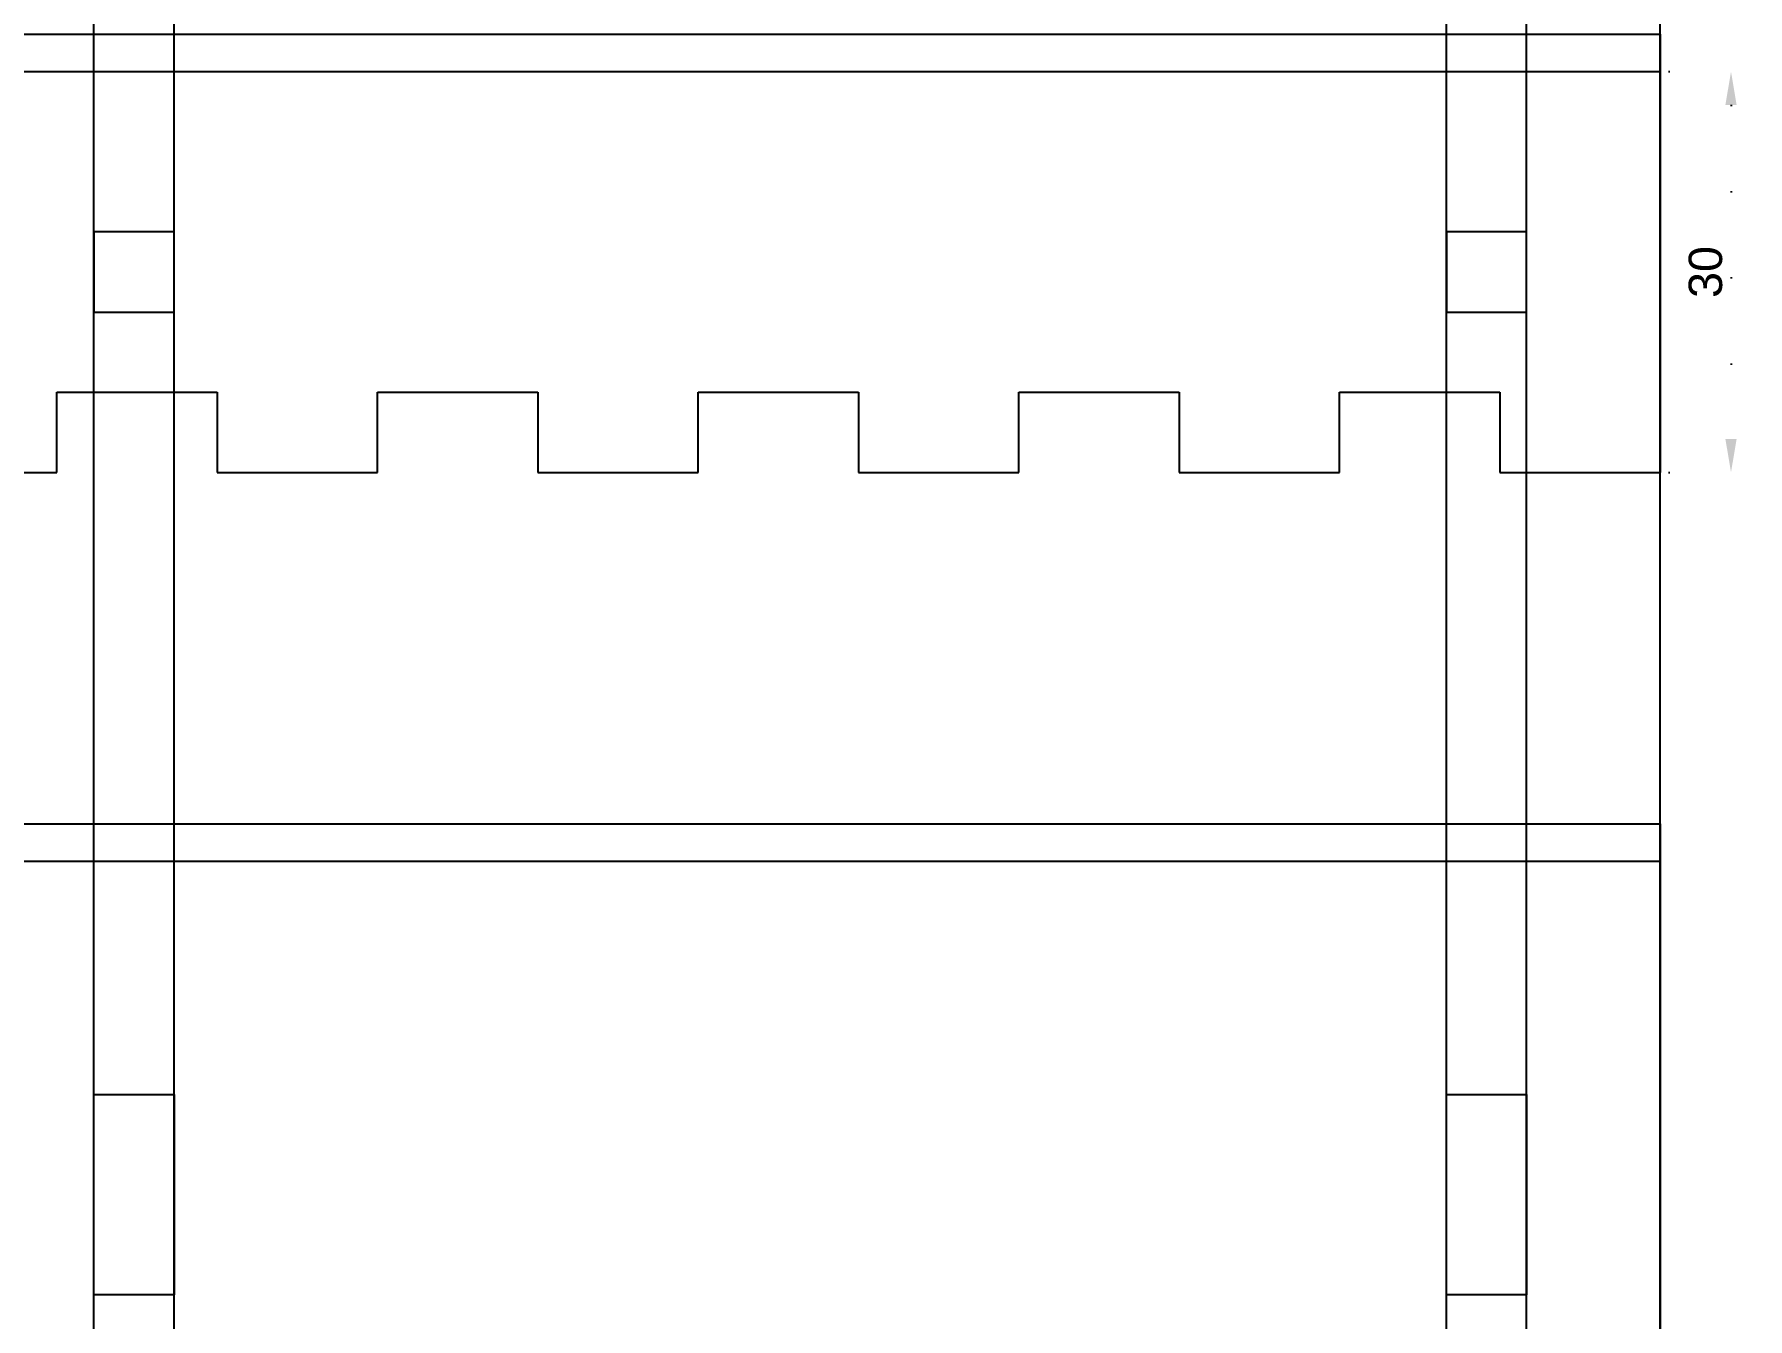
# Model space of a CAD drawing. Header units: millimetres. Extents: x -118 to 1034, y -150 to 646.
# Drawn here: x 733.8 to 862.1, y 311 to 407.2 of the extents above; entities that cross this region are included whole.
import ezdxf

# ---------------------------------------------------------------- set-up
doc = ezdxf.new("R2010")
doc.units = ezdxf.units.MM
doc.linetypes.add('DOTTED', pattern=[6.35, 0, -6.35])
for name, color, linetype in [('Dimensions', 1, 'DOTTED'), ('TabGuides', 3, 'Continuous'), ('text', 5, 'Continuous')]:
    doc.layers.add(name, color=color, linetype=linetype)
doc.layers.add('Holes', color=1, linetype='Continuous', plot=False)
doc.styles.get("Standard").update_dxf_attribs({"font": 'arial.ttf'})
doc.dimstyles.new('ISO-25', dxfattribs={"dimtxt": 2.5, "dimasz": 2.5, "dimexe": 1.25, "dimexo": 0.625, "dimtad": 1, "dimdec": 3, "dimdsep": 46, "dimtxsty": 'Standard', "dimcen": 2.5, "dimadec": 0, "dimazin": 0, "dimtfac": 1, "dimtmove": 0, "dimatfit": 3, "dimfxl": 1, "dimarcsym": 0})

# ---------------------------------------------------------------- blocks, each defined once
blk = doc.blocks.new('*D693')
at = {"layer": 'Defpoints', "color": 0}
for p in [(855.51, 404.4), (855.51, 374.4), (860.81, 374.4)]:
    blk.add_point(p, dxfattribs=at)
at = {"layer": 'Dimensions', "color": 0, "lineweight": -2}
for p, q in [((856.13, 404.4), (862.06, 404.4)), ((860.81, 401.9), (860.81, 376.9)), ((856.13, 374.4), (862.06, 374.4))]:
    blk.add_line(p, q, dxfattribs=at)
at = {"layer": 'Dimensions', "color": 0}
for points in [[(861.23, 401.9), (860.39, 401.9), (860.81, 404.4)], [(860.39, 376.9), (861.23, 376.9), (860.81, 374.4)]]:
    blk.add_solid(points, dxfattribs=at)
at = {"layer": 'Dimensions', "color": 0, "insert": (858.91, 389.4), "char_height": 2.5, "attachment_point": 5, "rotation": 90}
blk.add_mtext('30', dxfattribs=at)

msp = doc.modelspace()

# ---------------------------------------------------------------- linework, layer by layer
for p, q in [((647.0074, 407.1942), (855.5074, 407.1942)), ((647.0074, 407.1942), (855.5074, 407.1942)), ((647.0074, 407.1942), (855.5074, 407.1942)), ((647.0074, 407.1942), (855.5074, 407.1942)), ((647.0074, 407.1942), (855.5074, 407.1942)), ((647.0074, 407.1942), (855.5074, 407.1942)), ((647.0074, 407.1942), (855.5074, 407.1942)), ((647.0074, 407.1942), (855.5074, 407.1942)), ((647.0074, 407.1942), (855.5074, 407.1942)), ((647.0074, 407.1942), (855.5074, 407.1942)), ((647.0074, 407.1942), (855.5074, 407.1942)), ((647.0074, 407.1942), (855.5074, 407.1942)), ((647.0074, 407.1942), (855.5074, 407.1942)), ((647.0074, 407.1942), (855.5074, 407.1942)), ((647.0074, 407.1942), (855.5074, 407.1942)), ((647.0074, 407.1942), (855.5074, 407.1942)), ((647.0074, 407.1942), (855.5074, 407.1942)), ((647.0074, 407.1942), (855.5074, 407.1942)), ((647.0074, 407.1942), (855.5074, 407.1942)), ((647.0074, 407.1942), (855.5074, 407.1942)), ((647.0074, 407.1942), (855.5074, 407.1942)), ((647.0074, 407.1942), (855.5074, 407.1942)), ((647.0074, 407.1942), (855.5074, 407.1942)), ((647.0074, 407.1942), (855.5074, 407.1942)), ((647.0074, 407.1942), (855.5074, 407.1942)), ((647.0074, 407.1942), (855.5074, 407.1942)), ((647.0074, 407.1942), (855.5074, 407.1942)), ((647.0074, 407.1942), (855.5074, 407.1942)), ((647.0074, 407.1942), (855.5074, 407.1942)), ((647.0074, 407.1942), (855.5074, 407.1942)), ((855.5074, 407.1942), (855.5074, 374.3962)), ((855.5074, 407.1942), (855.5074, 374.3962)), ((855.5074, 407.1942), (855.5074, 374.3962)), ((855.5074, 407.1942), (855.5074, 374.3962)), ((855.5074, 407.1942), (855.5074, 374.3962)), ((855.5074, 407.1942), (855.5074, 374.3962)), ((855.5074, 407.1942), (855.5074, 374.3962)), ((855.5074, 407.1942), (855.5074, 374.3962)), ((735.5074, 374.3962), (735.5074, 380.3962)), ((735.5074, 380.3962), (747.5074, 380.3962)), ((735.5074, 374.3962), (735.5074, 380.3962)), ((735.5074, 380.3962), (747.5074, 380.3962)), ((735.5074, 374.3962), (735.5074, 380.3962)), ((735.5074, 380.3962), (747.5074, 380.3962)), ((735.5074, 374.3962), (735.5074, 380.3962)), ((735.5074, 380.3962), (747.5074, 380.3962)), ((735.5074, 374.3962), (735.5074, 380.3962)), ((735.5074, 380.3962), (747.5074, 380.3962)), ((735.5074, 374.3962), (735.5074, 380.3962)), ((735.5074, 380.3962), (747.5074, 380.3962)), ((735.5074, 374.3962), (735.5074, 380.3962)), ((735.5074, 380.3962), (747.5074, 380.3962)), ((735.5074, 374.3962), (735.5074, 380.3962)), ((735.5074, 380.3962), (747.5074, 380.3962)), ((735.5074, 374.3962), (735.5074, 380.3962)), ((735.5074, 380.3962), (747.5074, 380.3962)), ((735.5074, 374.3962), (735.5074, 380.3962)), ((735.5074, 380.3962), (747.5074, 380.3962)), ((735.5074, 374.3962), (735.5074, 380.3962)), ((735.5074, 380.3962), (747.5074, 380.3962)), ((735.5074, 374.3962), (735.5074, 380.3962)), ((735.5074, 380.3962), (747.5074, 380.3962)), ((735.5074, 374.3962), (735.5074, 380.3962)), ((735.5074, 380.3962), (747.5074, 380.3962)), ((735.5074, 374.3962), (735.5074, 380.3962)), ((735.5074, 380.3962), (747.5074, 380.3962)), ((735.5074, 374.3962), (735.5074, 380.3962)), ((735.5074, 380.3962), (747.5074, 380.3962)), ((735.5074, 374.3962), (735.5074, 380.3962)), ((735.5074, 380.3962), (747.5074, 380.3962)), ((735.5074, 374.3962), (735.5074, 380.3962)), ((735.5074, 380.3962), (747.5074, 380.3962)), ((735.5074, 374.3962), (735.5074, 380.3962)), ((735.5074, 380.3962), (747.5074, 380.3962)), ((735.5074, 374.3962), (735.5074, 380.3962)), ((735.5074, 380.3962), (747.5074, 380.3962)), ((735.5074, 374.3962), (735.5074, 380.3962)), ((735.5074, 380.3962), (747.5074, 380.3962)), ((735.5074, 374.3962), (735.5074, 380.3962)), ((735.5074, 380.3962), (747.5074, 380.3962)), ((735.5074, 374.3962), (735.5074, 380.3962)), ((735.5074, 380.3962), (747.5074, 380.3962)), ((735.5074, 374.3962), (735.5074, 380.3962)), ((735.5074, 380.3962), (747.5074, 380.3962)), ((735.5074, 374.3962), (735.5074, 380.3962)), ((735.5074, 380.3962), (747.5074, 380.3962)), ((735.5074, 374.3962), (735.5074, 380.3962)), ((735.5074, 380.3962), (747.5074, 380.3962)), ((735.5074, 374.3962), (735.5074, 380.3962)), ((735.5074, 380.3962), (747.5074, 380.3962)), ((735.5074, 374.3962), (735.5074, 380.3962)), ((735.5074, 380.3962), (747.5074, 380.3962)), ((735.5074, 374.3962), (735.5074, 380.3962)), ((735.5074, 380.3962), (747.5074, 380.3962)), ((735.5074, 374.3962), (735.5074, 380.3962)), ((735.5074, 380.3962), (747.5074, 380.3962)), ((735.5074, 374.3962), (735.5074, 380.3962)), ((735.5074, 380.3962), (747.5074, 380.3962)), ((747.5074, 380.3962), (747.5074, 374.3962)), ((747.5074, 380.3962), (747.5074, 374.3962)), ((747.5074, 380.3962), (747.5074, 374.3962)), ((747.5074, 380.3962), (747.5074, 374.3962)), ((747.5074, 380.3962), (747.5074, 374.3962)), ((747.5074, 380.3962), (747.5074, 374.3962)), ((747.5074, 380.3962), (747.5074, 374.3962)), ((747.5074, 380.3962), (747.5074, 374.3962)), ((747.5074, 380.3962), (747.5074, 374.3962)), ((747.5074, 380.3962), (747.5074, 374.3962)), ((747.5074, 380.3962), (747.5074, 374.3962)), ((747.5074, 380.3962), (747.5074, 374.3962)), ((747.5074, 380.3962), (747.5074, 374.3962)), ((747.5074, 380.3962), (747.5074, 374.3962)), ((747.5074, 380.3962), (747.5074, 374.3962)), ((747.5074, 380.3962), (747.5074, 374.3962)), ((747.5074, 380.3962), (747.5074, 374.3962)), ((747.5074, 380.3962), (747.5074, 374.3962)), ((747.5074, 380.3962), (747.5074, 374.3962)), ((747.5074, 380.3962), (747.5074, 374.3962)), ((747.5074, 380.3962), (747.5074, 374.3962)), ((747.5074, 380.3962), (747.5074, 374.3962)), ((747.5074, 380.3962), (747.5074, 374.3962)), ((747.5074, 380.3962), (747.5074, 374.3962)), ((747.5074, 380.3962), (747.5074, 374.3962)), ((747.5074, 380.3962), (747.5074, 374.3962)), ((747.5074, 380.3962), (747.5074, 374.3962)), ((747.5074, 380.3962), (747.5074, 374.3962)), ((747.5074, 380.3962), (747.5074, 374.3962)), ((747.5074, 380.3962), (747.5074, 374.3962)), ((759.5074, 374.3962), (759.5074, 380.3962)), ((759.5074, 380.3962), (771.5074, 380.3962)), ((759.5074, 374.3962), (759.5074, 380.3962)), ((759.5074, 380.3962), (771.5074, 380.3962)), ((759.5074, 374.3962), (759.5074, 380.3962)), ((759.5074, 380.3962), (771.5074, 380.3962)), ((759.5074, 374.3962), (759.5074, 380.3962)), ((759.5074, 380.3962), (771.5074, 380.3962)), ((759.5074, 374.3962), (759.5074, 380.3962)), ((759.5074, 380.3962), (771.5074, 380.3962)), ((759.5074, 374.3962), (759.5074, 380.3962)), ((759.5074, 380.3962), (771.5074, 380.3962)), ((759.5074, 374.3962), (759.5074, 380.3962)), ((759.5074, 380.3962), (771.5074, 380.3962)), ((759.5074, 374.3962), (759.5074, 380.3962)), ((759.5074, 380.3962), (771.5074, 380.3962)), ((759.5074, 374.3962), (759.5074, 380.3962)), ((759.5074, 380.3962), (771.5074, 380.3962)), ((759.5074, 374.3962), (759.5074, 380.3962)), ((759.5074, 380.3962), (771.5074, 380.3962)), ((759.5074, 374.3962), (759.5074, 380.3962)), ((759.5074, 380.3962), (771.5074, 380.3962)), ((759.5074, 374.3962), (759.5074, 380.3962)), ((759.5074, 380.3962), (771.5074, 380.3962)), ((759.5074, 374.3962), (759.5074, 380.3962)), ((759.5074, 380.3962), (771.5074, 380.3962)), ((759.5074, 374.3962), (759.5074, 380.3962)), ((759.5074, 380.3962), (771.5074, 380.3962)), ((759.5074, 374.3962), (759.5074, 380.3962)), ((759.5074, 380.3962), (771.5074, 380.3962)), ((759.5074, 374.3962), (759.5074, 380.3962)), ((759.5074, 380.3962), (771.5074, 380.3962)), ((759.5074, 374.3962), (759.5074, 380.3962)), ((759.5074, 380.3962), (771.5074, 380.3962)), ((759.5074, 374.3962), (759.5074, 380.3962)), ((759.5074, 380.3962), (771.5074, 380.3962)), ((759.5074, 374.3962), (759.5074, 380.3962)), ((759.5074, 380.3962), (771.5074, 380.3962)), ((759.5074, 374.3962), (759.5074, 380.3962)), ((759.5074, 380.3962), (771.5074, 380.3962)), ((759.5074, 374.3962), (759.5074, 380.3962)), ((759.5074, 380.3962), (771.5074, 380.3962)), ((759.5074, 374.3962), (759.5074, 380.3962)), ((759.5074, 380.3962), (771.5074, 380.3962)), ((759.5074, 374.3962), (759.5074, 380.3962)), ((759.5074, 380.3962), (771.5074, 380.3962)), ((759.5074, 374.3962), (759.5074, 380.3962)), ((759.5074, 380.3962), (771.5074, 380.3962)), ((759.5074, 374.3962), (759.5074, 380.3962)), ((759.5074, 380.3962), (771.5074, 380.3962)), ((759.5074, 374.3962), (759.5074, 380.3962)), ((759.5074, 380.3962), (771.5074, 380.3962)), ((759.5074, 374.3962), (759.5074, 380.3962)), ((759.5074, 380.3962), (771.5074, 380.3962)), ((759.5074, 374.3962), (759.5074, 380.3962)), ((759.5074, 380.3962), (771.5074, 380.3962)), ((759.5074, 374.3962), (759.5074, 380.3962)), ((759.5074, 380.3962), (771.5074, 380.3962)), ((759.5074, 374.3962), (759.5074, 380.3962)), ((759.5074, 380.3962), (771.5074, 380.3962)), ((771.5074, 380.3962), (771.5074, 374.3962)), ((771.5074, 380.3962), (771.5074, 374.3962)), ((771.5074, 380.3962), (771.5074, 374.3962)), ((771.5074, 380.3962), (771.5074, 374.3962)), ((771.5074, 380.3962), (771.5074, 374.3962)), ((771.5074, 380.3962), (771.5074, 374.3962)), ((771.5074, 380.3962), (771.5074, 374.3962)), ((771.5074, 380.3962), (771.5074, 374.3962)), ((771.5074, 380.3962), (771.5074, 374.3962)), ((771.5074, 380.3962), (771.5074, 374.3962)), ((771.5074, 380.3962), (771.5074, 374.3962)), ((771.5074, 380.3962), (771.5074, 374.3962)), ((771.5074, 380.3962), (771.5074, 374.3962)), ((771.5074, 380.3962), (771.5074, 374.3962)), ((771.5074, 380.3962), (771.5074, 374.3962)), ((771.5074, 380.3962), (771.5074, 374.3962)), ((771.5074, 380.3962), (771.5074, 374.3962)), ((771.5074, 380.3962), (771.5074, 374.3962)), ((771.5074, 380.3962), (771.5074, 374.3962)), ((771.5074, 380.3962), (771.5074, 374.3962)), ((771.5074, 380.3962), (771.5074, 374.3962)), ((771.5074, 380.3962), (771.5074, 374.3962)), ((771.5074, 380.3962), (771.5074, 374.3962)), ((771.5074, 380.3962), (771.5074, 374.3962)), ((771.5074, 380.3962), (771.5074, 374.3962)), ((771.5074, 380.3962), (771.5074, 374.3962)), ((771.5074, 380.3962), (771.5074, 374.3962)), ((771.5074, 380.3962), (771.5074, 374.3962)), ((771.5074, 380.3962), (771.5074, 374.3962)), ((771.5074, 380.3962), (771.5074, 374.3962)), ((783.5074, 374.3962), (783.5074, 380.3962)), ((783.5074, 380.3962), (795.5074, 380.3962)), ((783.5074, 374.3962), (783.5074, 380.3962)), ((783.5074, 380.3962), (795.5074, 380.3962)), ((783.5074, 374.3962), (783.5074, 380.3962)), ((783.5074, 380.3962), (795.5074, 380.3962)), ((783.5074, 374.3962), (783.5074, 380.3962)), ((783.5074, 380.3962), (795.5074, 380.3962)), ((783.5074, 374.3962), (783.5074, 380.3962)), ((783.5074, 380.3962), (795.5074, 380.3962)), ((783.5074, 374.3962), (783.5074, 380.3962)), ((783.5074, 380.3962), (795.5074, 380.3962)), ((783.5074, 374.3962), (783.5074, 380.3962)), ((783.5074, 380.3962), (795.5074, 380.3962)), ((783.5074, 374.3962), (783.5074, 380.3962)), ((783.5074, 380.3962), (795.5074, 380.3962)), ((783.5074, 374.3962), (783.5074, 380.3962)), ((783.5074, 380.3962), (795.5074, 380.3962)), ((783.5074, 374.3962), (783.5074, 380.3962)), ((783.5074, 380.3962), (795.5074, 380.3962)), ((783.5074, 374.3962), (783.5074, 380.3962)), ((783.5074, 380.3962), (795.5074, 380.3962)), ((783.5074, 374.3962), (783.5074, 380.3962)), ((783.5074, 380.3962), (795.5074, 380.3962)), ((783.5074, 374.3962), (783.5074, 380.3962)), ((783.5074, 380.3962), (795.5074, 380.3962)), ((783.5074, 374.3962), (783.5074, 380.3962)), ((783.5074, 380.3962), (795.5074, 380.3962)), ((783.5074, 374.3962), (783.5074, 380.3962)), ((783.5074, 380.3962), (795.5074, 380.3962)), ((783.5074, 374.3962), (783.5074, 380.3962)), ((783.5074, 380.3962), (795.5074, 380.3962)), ((783.5074, 374.3962), (783.5074, 380.3962)), ((783.5074, 380.3962), (795.5074, 380.3962)), ((783.5074, 374.3962), (783.5074, 380.3962)), ((783.5074, 380.3962), (795.5074, 380.3962)), ((783.5074, 374.3962), (783.5074, 380.3962)), ((783.5074, 380.3962), (795.5074, 380.3962)), ((783.5074, 374.3962), (783.5074, 380.3962)), ((783.5074, 380.3962), (795.5074, 380.3962)), ((783.5074, 374.3962), (783.5074, 380.3962)), ((783.5074, 380.3962), (795.5074, 380.3962)), ((783.5074, 374.3962), (783.5074, 380.3962)), ((783.5074, 380.3962), (795.5074, 380.3962)), ((783.5074, 374.3962), (783.5074, 380.3962)), ((783.5074, 380.3962), (795.5074, 380.3962)), ((783.5074, 374.3962), (783.5074, 380.3962)), ((783.5074, 380.3962), (795.5074, 380.3962)), ((783.5074, 374.3962), (783.5074, 380.3962)), ((783.5074, 380.3962), (795.5074, 380.3962)), ((783.5074, 374.3962), (783.5074, 380.3962)), ((783.5074, 380.3962), (795.5074, 380.3962)), ((783.5074, 374.3962), (783.5074, 380.3962)), ((783.5074, 380.3962), (795.5074, 380.3962)), ((783.5074, 374.3962), (783.5074, 380.3962)), ((783.5074, 380.3962), (795.5074, 380.3962)), ((783.5074, 374.3962), (783.5074, 380.3962)), ((783.5074, 380.3962), (795.5074, 380.3962)), ((783.5074, 374.3962), (783.5074, 380.3962)), ((783.5074, 380.3962), (795.5074, 380.3962)), ((795.5074, 380.3962), (795.5074, 374.3962)), ((795.5074, 380.3962), (795.5074, 374.3962)), ((795.5074, 380.3962), (795.5074, 374.3962)), ((795.5074, 380.3962), (795.5074, 374.3962)), ((795.5074, 380.3962), (795.5074, 374.3962)), ((795.5074, 380.3962), (795.5074, 374.3962)), ((795.5074, 380.3962), (795.5074, 374.3962)), ((795.5074, 380.3962), (795.5074, 374.3962)), ((795.5074, 380.3962), (795.5074, 374.3962)), ((795.5074, 380.3962), (795.5074, 374.3962)), ((795.5074, 380.3962), (795.5074, 374.3962)), ((795.5074, 380.3962), (795.5074, 374.3962)), ((795.5074, 380.3962), (795.5074, 374.3962)), ((795.5074, 380.3962), (795.5074, 374.3962)), ((795.5074, 380.3962), (795.5074, 374.3962)), ((795.5074, 380.3962), (795.5074, 374.3962)), ((795.5074, 380.3962), (795.5074, 374.3962)), ((795.5074, 380.3962), (795.5074, 374.3962)), ((795.5074, 380.3962), (795.5074, 374.3962)), ((795.5074, 380.3962), (795.5074, 374.3962)), ((795.5074, 380.3962), (795.5074, 374.3962)), ((795.5074, 380.3962), (795.5074, 374.3962)), ((795.5074, 380.3962), (795.5074, 374.3962)), ((795.5074, 380.3962), (795.5074, 374.3962)), ((795.5074, 380.3962), (795.5074, 374.3962)), ((795.5074, 380.3962), (795.5074, 374.3962)), ((795.5074, 380.3962), (795.5074, 374.3962)), ((795.5074, 380.3962), (795.5074, 374.3962)), ((795.5074, 380.3962), (795.5074, 374.3962)), ((795.5074, 380.3962), (795.5074, 374.3962)), ((807.5074, 374.3962), (807.5074, 380.3962)), ((807.5074, 380.3962), (819.5074, 380.3962)), ((807.5074, 374.3962), (807.5074, 380.3962)), ((807.5074, 380.3962), (819.5074, 380.3962)), ((807.5074, 374.3962), (807.5074, 380.3962)), ((807.5074, 380.3962), (819.5074, 380.3962)), ((807.5074, 374.3962), (807.5074, 380.3962)), ((807.5074, 380.3962), (819.5074, 380.3962)), ((807.5074, 374.3962), (807.5074, 380.3962)), ((807.5074, 380.3962), (819.5074, 380.3962)), ((807.5074, 374.3962), (807.5074, 380.3962)), ((807.5074, 380.3962), (819.5074, 380.3962)), ((807.5074, 374.3962), (807.5074, 380.3962)), ((807.5074, 380.3962), (819.5074, 380.3962)), ((807.5074, 374.3962), (807.5074, 380.3962)), ((807.5074, 380.3962), (819.5074, 380.3962)), ((807.5074, 374.3962), (807.5074, 380.3962)), ((807.5074, 380.3962), (819.5074, 380.3962)), ((807.5074, 374.3962), (807.5074, 380.3962)), ((807.5074, 380.3962), (819.5074, 380.3962)), ((807.5074, 374.3962), (807.5074, 380.3962)), ((807.5074, 380.3962), (819.5074, 380.3962)), ((807.5074, 374.3962), (807.5074, 380.3962)), ((807.5074, 380.3962), (819.5074, 380.3962)), ((807.5074, 374.3962), (807.5074, 380.3962)), ((807.5074, 380.3962), (819.5074, 380.3962)), ((807.5074, 374.3962), (807.5074, 380.3962)), ((807.5074, 380.3962), (819.5074, 380.3962)), ((807.5074, 374.3962), (807.5074, 380.3962)), ((807.5074, 380.3962), (819.5074, 380.3962)), ((807.5074, 374.3962), (807.5074, 380.3962)), ((807.5074, 380.3962), (819.5074, 380.3962)), ((807.5074, 374.3962), (807.5074, 380.3962)), ((807.5074, 380.3962), (819.5074, 380.3962)), ((807.5074, 374.3962), (807.5074, 380.3962)), ((807.5074, 380.3962), (819.5074, 380.3962)), ((807.5074, 374.3962), (807.5074, 380.3962)), ((807.5074, 380.3962), (819.5074, 380.3962)), ((807.5074, 374.3962), (807.5074, 380.3962)), ((807.5074, 380.3962), (819.5074, 380.3962)), ((807.5074, 374.3962), (807.5074, 380.3962)), ((807.5074, 380.3962), (819.5074, 380.3962)), ((807.5074, 374.3962), (807.5074, 380.3962)), ((807.5074, 380.3962), (819.5074, 380.3962)), ((807.5074, 374.3962), (807.5074, 380.3962)), ((807.5074, 380.3962), (819.5074, 380.3962)), ((807.5074, 374.3962), (807.5074, 380.3962)), ((807.5074, 380.3962), (819.5074, 380.3962)), ((807.5074, 374.3962), (807.5074, 380.3962)), ((807.5074, 380.3962), (819.5074, 380.3962)), ((807.5074, 374.3962), (807.5074, 380.3962)), ((807.5074, 380.3962), (819.5074, 380.3962)), ((807.5074, 374.3962), (807.5074, 380.3962)), ((807.5074, 380.3962), (819.5074, 380.3962)), ((807.5074, 374.3962), (807.5074, 380.3962)), ((807.5074, 380.3962), (819.5074, 380.3962)), ((807.5074, 374.3962), (807.5074, 380.3962)), ((807.5074, 380.3962), (819.5074, 380.3962)), ((807.5074, 374.3962), (807.5074, 380.3962)), ((807.5074, 380.3962), (819.5074, 380.3962)), ((819.5074, 380.3962), (819.5074, 374.3962)), ((819.5074, 380.3962), (819.5074, 374.3962)), ((819.5074, 380.3962), (819.5074, 374.3962)), ((819.5074, 380.3962), (819.5074, 374.3962)), ((819.5074, 380.3962), (819.5074, 374.3962)), ((819.5074, 380.3962), (819.5074, 374.3962)), ((819.5074, 380.3962), (819.5074, 374.3962)), ((819.5074, 380.3962), (819.5074, 374.3962)), ((819.5074, 380.3962), (819.5074, 374.3962)), ((819.5074, 380.3962), (819.5074, 374.3962)), ((819.5074, 380.3962), (819.5074, 374.3962)), ((819.5074, 380.3962), (819.5074, 374.3962)), ((819.5074, 380.3962), (819.5074, 374.3962)), ((819.5074, 380.3962), (819.5074, 374.3962)), ((819.5074, 380.3962), (819.5074, 374.3962)), ((819.5074, 380.3962), (819.5074, 374.3962)), ((819.5074, 380.3962), (819.5074, 374.3962)), ((819.5074, 380.3962), (819.5074, 374.3962)), ((819.5074, 380.3962), (819.5074, 374.3962)), ((819.5074, 380.3962), (819.5074, 374.3962)), ((819.5074, 380.3962), (819.5074, 374.3962)), ((819.5074, 380.3962), (819.5074, 374.3962)), ((819.5074, 380.3962), (819.5074, 374.3962)), ((819.5074, 380.3962), (819.5074, 374.3962)), ((819.5074, 380.3962), (819.5074, 374.3962)), ((819.5074, 380.3962), (819.5074, 374.3962)), ((819.5074, 380.3962), (819.5074, 374.3962)), ((819.5074, 380.3962), (819.5074, 374.3962)), ((819.5074, 380.3962), (819.5074, 374.3962)), ((819.5074, 380.3962), (819.5074, 374.3962)), ((831.5074, 374.3962), (831.5074, 380.3962)), ((831.5074, 380.3962), (843.5074, 380.3962)), ((831.5074, 374.3962), (831.5074, 380.3962)), ((831.5074, 380.3962), (843.5074, 380.3962)), ((831.5074, 374.3962), (831.5074, 380.3962)), ((831.5074, 380.3962), (843.5074, 380.3962)), ((831.5074, 374.3962), (831.5074, 380.3962)), ((831.5074, 380.3962), (843.5074, 380.3962)), ((831.5074, 374.3962), (831.5074, 380.3962)), ((831.5074, 380.3962), (843.5074, 380.3962)), ((831.5074, 374.3962), (831.5074, 380.3962)), ((831.5074, 380.3962), (843.5074, 380.3962)), ((831.5074, 374.3962), (831.5074, 380.3962)), ((831.5074, 380.3962), (843.5074, 380.3962)), ((831.5074, 374.3962), (831.5074, 380.3962)), ((831.5074, 380.3962), (843.5074, 380.3962)), ((831.5074, 374.3962), (831.5074, 380.3962)), ((831.5074, 380.3962), (843.5074, 380.3962)), ((831.5074, 374.3962), (831.5074, 380.3962)), ((831.5074, 380.3962), (843.5074, 380.3962)), ((831.5074, 374.3962), (831.5074, 380.3962)), ((831.5074, 380.3962), (843.5074, 380.3962)), ((831.5074, 374.3962), (831.5074, 380.3962)), ((831.5074, 380.3962), (843.5074, 380.3962)), ((831.5074, 374.3962), (831.5074, 380.3962)), ((831.5074, 380.3962), (843.5074, 380.3962)), ((831.5074, 374.3962), (831.5074, 380.3962)), ((831.5074, 380.3962), (843.5074, 380.3962)), ((831.5074, 374.3962), (831.5074, 380.3962)), ((831.5074, 380.3962), (843.5074, 380.3962)), ((831.5074, 374.3962), (831.5074, 380.3962)), ((831.5074, 380.3962), (843.5074, 380.3962)), ((831.5074, 374.3962), (831.5074, 380.3962)), ((831.5074, 380.3962), (843.5074, 380.3962)), ((831.5074, 374.3962), (831.5074, 380.3962)), ((831.5074, 380.3962), (843.5074, 380.3962)), ((831.5074, 374.3962), (831.5074, 380.3962)), ((831.5074, 380.3962), (843.5074, 380.3962)), ((831.5074, 374.3962), (831.5074, 380.3962)), ((831.5074, 380.3962), (843.5074, 380.3962)), ((831.5074, 374.3962), (831.5074, 380.3962)), ((831.5074, 380.3962), (843.5074, 380.3962)), ((831.5074, 374.3962), (831.5074, 380.3962)), ((831.5074, 380.3962), (843.5074, 380.3962)), ((831.5074, 374.3962), (831.5074, 380.3962)), ((831.5074, 380.3962), (843.5074, 380.3962)), ((831.5074, 374.3962), (831.5074, 380.3962)), ((831.5074, 380.3962), (843.5074, 380.3962)), ((831.5074, 374.3962), (831.5074, 380.3962)), ((831.5074, 380.3962), (843.5074, 380.3962)), ((831.5074, 374.3962), (831.5074, 380.3962)), ((831.5074, 380.3962), (843.5074, 380.3962)), ((831.5074, 374.3962), (831.5074, 380.3962)), ((831.5074, 380.3962), (843.5074, 380.3962)), ((831.5074, 374.3962), (831.5074, 380.3962)), ((831.5074, 380.3962), (843.5074, 380.3962)), ((831.5074, 374.3962), (831.5074, 380.3962)), ((831.5074, 380.3962), (843.5074, 380.3962)), ((831.5074, 374.3962), (831.5074, 380.3962)), ((831.5074, 380.3962), (843.5074, 380.3962)), ((843.5074, 380.3962), (843.5074, 374.3962)), ((843.5074, 380.3962), (843.5074, 374.3962)), ((843.5074, 380.3962), (843.5074, 374.3962)), ((843.5074, 380.3962), (843.5074, 374.3962)), ((843.5074, 380.3962), (843.5074, 374.3962)), ((843.5074, 380.3962), (843.5074, 374.3962)), ((843.5074, 380.3962), (843.5074, 374.3962)), ((843.5074, 380.3962), (843.5074, 374.3962)), ((843.5074, 380.3962), (843.5074, 374.3962)), ((843.5074, 380.3962), (843.5074, 374.3962)), ((843.5074, 380.3962), (843.5074, 374.3962)), ((843.5074, 380.3962), (843.5074, 374.3962)), ((843.5074, 380.3962), (843.5074, 374.3962)), ((843.5074, 380.3962), (843.5074, 374.3962)), ((843.5074, 380.3962), (843.5074, 374.3962)), ((843.5074, 380.3962), (843.5074, 374.3962)), ((843.5074, 380.3962), (843.5074, 374.3962)), ((843.5074, 380.3962), (843.5074, 374.3962)), ((843.5074, 380.3962), (843.5074, 374.3962)), ((843.5074, 380.3962), (843.5074, 374.3962)), ((843.5074, 380.3962), (843.5074, 374.3962)), ((843.5074, 380.3962), (843.5074, 374.3962)), ((843.5074, 380.3962), (843.5074, 374.3962)), ((843.5074, 380.3962), (843.5074, 374.3962)), ((843.5074, 380.3962), (843.5074, 374.3962)), ((843.5074, 380.3962), (843.5074, 374.3962)), ((843.5074, 380.3962), (843.5074, 374.3962)), ((843.5074, 380.3962), (843.5074, 374.3962)), ((843.5074, 380.3962), (843.5074, 374.3962)), ((843.5074, 380.3962), (843.5074, 374.3962)), ((723.5074, 374.3962), (735.5074, 374.3962)), ((723.5074, 374.3962), (735.5074, 374.3962)), ((723.5074, 374.3962), (735.5074, 374.3962)), ((723.5074, 374.3962), (735.5074, 374.3962)), ((723.5074, 374.3962), (735.5074, 374.3962)), ((723.5074, 374.3962), (735.5074, 374.3962)), ((723.5074, 374.3962), (735.5074, 374.3962)), ((723.5074, 374.3962), (735.5074, 374.3962)), ((723.5074, 374.3962), (735.5074, 374.3962)), ((723.5074, 374.3962), (735.5074, 374.3962)), ((723.5074, 374.3962), (735.5074, 374.3962)), ((723.5074, 374.3962), (735.5074, 374.3962)), ((723.5074, 374.3962), (735.5074, 374.3962)), ((723.5074, 374.3962), (735.5074, 374.3962)), ((723.5074, 374.3962), (735.5074, 374.3962)), ((723.5074, 374.3962), (735.5074, 374.3962)), ((723.5074, 374.3962), (735.5074, 374.3962)), ((723.5074, 374.3962), (735.5074, 374.3962)), ((723.5074, 374.3962), (735.5074, 374.3962)), ((723.5074, 374.3962), (735.5074, 374.3962)), ((723.5074, 374.3962), (735.5074, 374.3962)), ((723.5074, 374.3962), (735.5074, 374.3962)), ((723.5074, 374.3962), (735.5074, 374.3962)), ((723.5074, 374.3962), (735.5074, 374.3962)), ((723.5074, 374.3962), (735.5074, 374.3962)), ((723.5074, 374.3962), (735.5074, 374.3962)), ((723.5074, 374.3962), (735.5074, 374.3962)), ((723.5074, 374.3962), (735.5074, 374.3962)), ((723.5074, 374.3962), (735.5074, 374.3962)), ((723.5074, 374.3962), (735.5074, 374.3962)), ((747.5074, 374.3962), (759.5074, 374.3962)), ((747.5074, 374.3962), (759.5074, 374.3962)), ((747.5074, 374.3962), (759.5074, 374.3962)), ((747.5074, 374.3962), (759.5074, 374.3962)), ((747.5074, 374.3962), (759.5074, 374.3962)), ((747.5074, 374.3962), (759.5074, 374.3962)), ((747.5074, 374.3962), (759.5074, 374.3962)), ((747.5074, 374.3962), (759.5074, 374.3962)), ((747.5074, 374.3962), (759.5074, 374.3962)), ((747.5074, 374.3962), (759.5074, 374.3962)), ((747.5074, 374.3962), (759.5074, 374.3962)), ((747.5074, 374.3962), (759.5074, 374.3962)), ((747.5074, 374.3962), (759.5074, 374.3962)), ((747.5074, 374.3962), (759.5074, 374.3962)), ((747.5074, 374.3962), (759.5074, 374.3962)), ((747.5074, 374.3962), (759.5074, 374.3962)), ((747.5074, 374.3962), (759.5074, 374.3962)), ((747.5074, 374.3962), (759.5074, 374.3962)), ((747.5074, 374.3962), (759.5074, 374.3962)), ((747.5074, 374.3962), (759.5074, 374.3962)), ((747.5074, 374.3962), (759.5074, 374.3962)), ((747.5074, 374.3962), (759.5074, 374.3962)), ((747.5074, 374.3962), (759.5074, 374.3962)), ((747.5074, 374.3962), (759.5074, 374.3962)), ((747.5074, 374.3962), (759.5074, 374.3962)), ((747.5074, 374.3962), (759.5074, 374.3962)), ((747.5074, 374.3962), (759.5074, 374.3962)), ((747.5074, 374.3962), (759.5074, 374.3962)), ((747.5074, 374.3962), (759.5074, 374.3962)), ((747.5074, 374.3962), (759.5074, 374.3962)), ((771.5074, 374.3962), (783.5074, 374.3962)), ((771.5074, 374.3962), (783.5074, 374.3962)), ((771.5074, 374.3962), (783.5074, 374.3962)), ((771.5074, 374.3962), (783.5074, 374.3962)), ((771.5074, 374.3962), (783.5074, 374.3962)), ((771.5074, 374.3962), (783.5074, 374.3962)), ((771.5074, 374.3962), (783.5074, 374.3962)), ((771.5074, 374.3962), (783.5074, 374.3962)), ((771.5074, 374.3962), (783.5074, 374.3962)), ((771.5074, 374.3962), (783.5074, 374.3962)), ((771.5074, 374.3962), (783.5074, 374.3962)), ((771.5074, 374.3962), (783.5074, 374.3962)), ((771.5074, 374.3962), (783.5074, 374.3962)), ((771.5074, 374.3962), (783.5074, 374.3962)), ((771.5074, 374.3962), (783.5074, 374.3962)), ((771.5074, 374.3962), (783.5074, 374.3962)), ((771.5074, 374.3962), (783.5074, 374.3962)), ((771.5074, 374.3962), (783.5074, 374.3962)), ((771.5074, 374.3962), (783.5074, 374.3962)), ((771.5074, 374.3962), (783.5074, 374.3962)), ((771.5074, 374.3962), (783.5074, 374.3962)), ((771.5074, 374.3962), (783.5074, 374.3962)), ((771.5074, 374.3962), (783.5074, 374.3962)), ((771.5074, 374.3962), (783.5074, 374.3962)), ((771.5074, 374.3962), (783.5074, 374.3962)), ((771.5074, 374.3962), (783.5074, 374.3962)), ((771.5074, 374.3962), (783.5074, 374.3962)), ((771.5074, 374.3962), (783.5074, 374.3962)), ((771.5074, 374.3962), (783.5074, 374.3962)), ((771.5074, 374.3962), (783.5074, 374.3962)), ((795.5074, 374.3962), (807.5074, 374.3962)), ((795.5074, 374.3962), (807.5074, 374.3962)), ((795.5074, 374.3962), (807.5074, 374.3962)), ((795.5074, 374.3962), (807.5074, 374.3962)), ((795.5074, 374.3962), (807.5074, 374.3962)), ((795.5074, 374.3962), (807.5074, 374.3962)), ((795.5074, 374.3962), (807.5074, 374.3962)), ((795.5074, 374.3962), (807.5074, 374.3962)), ((795.5074, 374.3962), (807.5074, 374.3962)), ((795.5074, 374.3962), (807.5074, 374.3962)), ((795.5074, 374.3962), (807.5074, 374.3962)), ((795.5074, 374.3962), (807.5074, 374.3962)), ((795.5074, 374.3962), (807.5074, 374.3962)), ((795.5074, 374.3962), (807.5074, 374.3962)), ((795.5074, 374.3962), (807.5074, 374.3962)), ((795.5074, 374.3962), (807.5074, 374.3962)), ((795.5074, 374.3962), (807.5074, 374.3962)), ((795.5074, 374.3962), (807.5074, 374.3962)), ((795.5074, 374.3962), (807.5074, 374.3962)), ((795.5074, 374.3962), (807.5074, 374.3962)), ((795.5074, 374.3962), (807.5074, 374.3962)), ((795.5074, 374.3962), (807.5074, 374.3962)), ((795.5074, 374.3962), (807.5074, 374.3962)), ((795.5074, 374.3962), (807.5074, 374.3962)), ((795.5074, 374.3962), (807.5074, 374.3962)), ((795.5074, 374.3962), (807.5074, 374.3962)), ((795.5074, 374.3962), (807.5074, 374.3962)), ((795.5074, 374.3962), (807.5074, 374.3962)), ((795.5074, 374.3962), (807.5074, 374.3962)), ((795.5074, 374.3962), (807.5074, 374.3962)), ((819.5074, 374.3962), (831.5074, 374.3962)), ((819.5074, 374.3962), (831.5074, 374.3962)), ((819.5074, 374.3962), (831.5074, 374.3962)), ((819.5074, 374.3962), (831.5074, 374.3962)), ((819.5074, 374.3962), (831.5074, 374.3962)), ((819.5074, 374.3962), (831.5074, 374.3962)), ((819.5074, 374.3962), (831.5074, 374.3962)), ((819.5074, 374.3962), (831.5074, 374.3962)), ((819.5074, 374.3962), (831.5074, 374.3962)), ((819.5074, 374.3962), (831.5074, 374.3962)), ((819.5074, 374.3962), (831.5074, 374.3962)), ((819.5074, 374.3962), (831.5074, 374.3962)), ((819.5074, 374.3962), (831.5074, 374.3962)), ((819.5074, 374.3962), (831.5074, 374.3962)), ((819.5074, 374.3962), (831.5074, 374.3962)), ((819.5074, 374.3962), (831.5074, 374.3962)), ((819.5074, 374.3962), (831.5074, 374.3962)), ((819.5074, 374.3962), (831.5074, 374.3962)), ((819.5074, 374.3962), (831.5074, 374.3962)), ((819.5074, 374.3962), (831.5074, 374.3962)), ((819.5074, 374.3962), (831.5074, 374.3962)), ((819.5074, 374.3962), (831.5074, 374.3962)), ((819.5074, 374.3962), (831.5074, 374.3962)), ((819.5074, 374.3962), (831.5074, 374.3962)), ((819.5074, 374.3962), (831.5074, 374.3962)), ((819.5074, 374.3962), (831.5074, 374.3962)), ((819.5074, 374.3962), (831.5074, 374.3962)), ((819.5074, 374.3962), (831.5074, 374.3962)), ((819.5074, 374.3962), (831.5074, 374.3962)), ((819.5074, 374.3962), (831.5074, 374.3962)), ((843.5074, 374.3962), (855.5074, 374.3962)), ((843.5074, 374.3962), (855.5074, 374.3962)), ((843.5074, 374.3962), (855.5074, 374.3962)), ((843.5074, 374.3962), (855.5074, 374.3962)), ((843.5074, 374.3962), (855.5074, 374.3962)), ((843.5074, 374.3962), (855.5074, 374.3962)), ((843.5074, 374.3962), (855.5074, 374.3962)), ((843.5074, 374.3962), (855.5074, 374.3962)), ((843.5074, 374.3962), (855.5074, 374.3962)), ((843.5074, 374.3962), (855.5074, 374.3962)), ((843.5074, 374.3962), (855.5074, 374.3962)), ((843.5074, 374.3962), (855.5074, 374.3962)), ((843.5074, 374.3962), (855.5074, 374.3962)), ((843.5074, 374.3962), (855.5074, 374.3962)), ((843.5074, 374.3962), (855.5074, 374.3962)), ((843.5074, 374.3962), (855.5074, 374.3962)), ((843.5074, 374.3962), (855.5074, 374.3962)), ((843.5074, 374.3962), (855.5074, 374.3962)), ((843.5074, 374.3962), (855.5074, 374.3962)), ((843.5074, 374.3962), (855.5074, 374.3962)), ((843.5074, 374.3962), (855.5074, 374.3962)), ((843.5074, 374.3962), (855.5074, 374.3962)), ((843.5074, 374.3962), (855.5074, 374.3962)), ((843.5074, 374.3962), (855.5074, 374.3962)), ((843.5074, 374.3962), (855.5074, 374.3962)), ((843.5074, 374.3962), (855.5074, 374.3962)), ((843.5074, 374.3962), (855.5074, 374.3962)), ((843.5074, 374.3962), (855.5074, 374.3962)), ((843.5074, 374.3962), (855.5074, 374.3962)), ((843.5074, 374.3962), (855.5074, 374.3962)), ((647.0074, 348.0963), (855.5074, 348.0963)), ((647.0074, 348.0963), (855.5074, 348.0963)), ((647.0074, 348.0963), (855.5074, 348.0963)), ((647.0074, 348.0963), (855.5074, 348.0963)), ((647.0074, 348.0963), (855.5074, 348.0963)), ((647.0074, 348.0963), (855.5074, 348.0963)), ((647.0074, 348.0963), (855.5074, 348.0963)), ((647.0074, 348.0963), (855.5074, 348.0963)), ((647.0074, 348.0963), (855.5074, 348.0963)), ((647.0074, 348.0963), (855.5074, 348.0963)), ((647.0074, 348.0963), (855.5074, 348.0963)), ((647.0074, 348.0963), (855.5074, 348.0963)), ((647.0074, 348.0963), (855.5074, 348.0963)), ((647.0074, 348.0963), (855.5074, 348.0963)), ((647.0074, 348.0963), (855.5074, 348.0963)), ((647.0074, 348.0963), (855.5074, 348.0963)), ((647.0074, 348.0963), (855.5074, 348.0963)), ((647.0074, 348.0963), (855.5074, 348.0963)), ((647.0074, 348.0963), (855.5074, 348.0963)), ((647.0074, 348.0963), (855.5074, 348.0963)), ((647.0074, 348.0963), (855.5074, 348.0963)), ((647.0074, 348.0963), (855.5074, 348.0963)), ((647.0074, 348.0963), (855.5074, 348.0963)), ((647.0074, 348.0963), (855.5074, 348.0963)), ((647.0074, 348.0963), (855.5074, 348.0963)), ((647.0074, 348.0963), (855.5074, 348.0963)), ((647.0074, 348.0963), (855.5074, 348.0963)), ((647.0074, 348.0963), (855.5074, 348.0963)), ((647.0074, 348.0963), (855.5074, 348.0963)), ((647.0074, 348.0963), (855.5074, 348.0963)), ((855.5074, 348.0963), (855.5074, 229.3463)), ((855.5074, 348.0963), (855.5074, 229.3463)), ((855.5074, 348.0963), (855.5074, 229.3463)), ((855.5074, 348.0963), (855.5074, 229.3463)), ((855.5074, 348.0963), (855.5074, 229.3463)), ((855.5074, 348.0963), (855.5074, 229.3463)), ((855.5074, 348.0963), (855.5074, 229.3463)), ((855.5074, 348.0963), (855.5074, 229.3463)), ((855.5074, 348.0963), (855.5074, 229.3463)), ((855.5074, 348.0963), (855.5074, 229.3463)), ((855.5074, 348.0963), (855.5074, 229.3463)), ((855.5074, 348.0963), (855.5074, 229.3463)), ((855.5074, 348.0963), (855.5074, 229.3463)), ((855.5074, 348.0963), (855.5074, 229.3463)), ((855.5074, 348.0963), (855.5074, 229.3463)), ((855.5074, 348.0963), (855.5074, 229.3463)), ((855.5074, 348.0963), (855.5074, 229.3463)), ((855.5074, 348.0963), (855.5074, 229.3463)), ((855.5074, 348.0963), (855.5074, 229.3463)), ((855.5074, 348.0963), (855.5074, 229.3463)), ((855.5074, 348.0963), (855.5074, 229.3463)), ((855.5074, 348.0963), (855.5074, 229.3463)), ((855.5074, 348.0963), (855.5074, 229.3463)), ((855.5074, 348.0963), (855.5074, 229.3463)), ((855.5074, 348.0963), (855.5074, 229.3463)), ((855.5074, 348.0963), (855.5074, 229.3463)), ((855.5074, 348.0963), (855.5074, 229.3463)), ((855.5074, 348.0963), (855.5074, 229.3463)), ((855.5074, 348.0963), (855.5074, 229.3463)), ((855.5074, 348.0963), (855.5074, 229.3463))]:
    msp.add_line(p, q)
at = {"layer": 'Holes'}
for p, q in [((738.2788, 312.8223), (738.2788, 327.8223)), ((738.2788, 327.8223), (744.2788, 327.8223)), ((738.2788, 312.8223), (738.2788, 327.8223)), ((738.2788, 327.8223), (744.2788, 327.8223)), ((738.2788, 312.8223), (738.2788, 327.8223)), ((738.2788, 327.8223), (744.2788, 327.8223)), ((738.2788, 312.8223), (738.2788, 327.8223)), ((738.2788, 327.8223), (744.2788, 327.8223)), ((738.2788, 312.8223), (738.2788, 327.8223)), ((738.2788, 327.8223), (744.2788, 327.8223)), ((738.2788, 312.8223), (738.2788, 327.8223)), ((738.2788, 327.8223), (744.2788, 327.8223)), ((738.2788, 312.8223), (738.2788, 327.8223)), ((738.2788, 327.8223), (744.2788, 327.8223)), ((738.2788, 312.8223), (738.2788, 327.8223)), ((738.2788, 327.8223), (744.2788, 327.8223)), ((738.2788, 312.8223), (738.2788, 327.8223)), ((738.2788, 327.8223), (744.2788, 327.8223)), ((738.2788, 312.8223), (738.2788, 327.8223)), ((738.2788, 327.8223), (744.2788, 327.8223)), ((738.2788, 312.8223), (738.2788, 327.8223)), ((738.2788, 327.8223), (744.2788, 327.8223)), ((738.2788, 312.8223), (738.2788, 327.8223)), ((738.2788, 327.8223), (744.2788, 327.8223)), ((738.2788, 312.8223), (738.2788, 327.8223)), ((738.2788, 327.8223), (744.2788, 327.8223)), ((738.2788, 312.8223), (738.2788, 327.8223)), ((738.2788, 327.8223), (744.2788, 327.8223)), ((738.2788, 312.8223), (738.2788, 327.8223)), ((738.2788, 327.8223), (744.2788, 327.8223)), ((738.2788, 312.8223), (738.2788, 327.8223)), ((738.2788, 327.8223), (744.2788, 327.8223)), ((738.2788, 312.8223), (738.2788, 327.8223)), ((738.2788, 327.8223), (744.2788, 327.8223)), ((738.2788, 312.8223), (738.2788, 327.8223)), ((738.2788, 327.8223), (744.2788, 327.8223)), ((738.2788, 312.8223), (738.2788, 327.8223)), ((738.2788, 327.8223), (744.2788, 327.8223)), ((738.2788, 312.8223), (738.2788, 327.8223)), ((738.2788, 327.8223), (744.2788, 327.8223)), ((738.2788, 312.8223), (738.2788, 327.8223)), ((738.2788, 327.8223), (744.2788, 327.8223)), ((738.2788, 312.8223), (738.2788, 327.8223)), ((738.2788, 327.8223), (744.2788, 327.8223)), ((738.2788, 312.8223), (738.2788, 327.8223)), ((738.2788, 327.8223), (744.2788, 327.8223)), ((738.2788, 312.8223), (738.2788, 327.8223)), ((738.2788, 327.8223), (744.2788, 327.8223)), ((738.2788, 312.8223), (738.2788, 327.8223)), ((738.2788, 327.8223), (744.2788, 327.8223)), ((738.2788, 312.8223), (738.2788, 327.8223)), ((738.2788, 327.8223), (744.2788, 327.8223)), ((738.2788, 312.8223), (738.2788, 327.8223)), ((738.2788, 327.8223), (744.2788, 327.8223)), ((738.2788, 312.8223), (738.2788, 327.8223)), ((738.2788, 327.8223), (744.2788, 327.8223)), ((738.2788, 312.8223), (738.2788, 327.8223)), ((738.2788, 327.8223), (744.2788, 327.8223)), ((738.2788, 312.8223), (738.2788, 327.8223)), ((738.2788, 327.8223), (744.2788, 327.8223)), ((744.2788, 327.8223), (744.2788, 312.8223)), ((744.2788, 327.8223), (744.2788, 312.8223)), ((744.2788, 327.8223), (744.2788, 312.8223)), ((744.2788, 327.8223), (744.2788, 312.8223)), ((744.2788, 327.8223), (744.2788, 312.8223)), ((744.2788, 327.8223), (744.2788, 312.8223)), ((744.2788, 327.8223), (744.2788, 312.8223)), ((744.2788, 327.8223), (744.2788, 312.8223)), ((744.2788, 327.8223), (744.2788, 312.8223)), ((744.2788, 327.8223), (744.2788, 312.8223)), ((744.2788, 327.8223), (744.2788, 312.8223)), ((744.2788, 327.8223), (744.2788, 312.8223)), ((744.2788, 327.8223), (744.2788, 312.8223)), ((744.2788, 327.8223), (744.2788, 312.8223)), ((744.2788, 327.8223), (744.2788, 312.8223)), ((744.2788, 327.8223), (744.2788, 312.8223)), ((744.2788, 327.8223), (744.2788, 312.8223)), ((744.2788, 327.8223), (744.2788, 312.8223)), ((744.2788, 327.8223), (744.2788, 312.8223)), ((744.2788, 327.8223), (744.2788, 312.8223)), ((744.2788, 327.8223), (744.2788, 312.8223)), ((744.2788, 327.8223), (744.2788, 312.8223)), ((744.2788, 327.8223), (744.2788, 312.8223)), ((744.2788, 327.8223), (744.2788, 312.8223)), ((744.2788, 327.8223), (744.2788, 312.8223)), ((744.2788, 327.8223), (744.2788, 312.8223)), ((744.2788, 327.8223), (744.2788, 312.8223)), ((744.2788, 327.8223), (744.2788, 312.8223)), ((744.2788, 327.8223), (744.2788, 312.8223)), ((744.2788, 327.8223), (744.2788, 312.8223)), ((839.5074, 312.8223), (839.5074, 327.8223)), ((839.5074, 327.8223), (845.5074, 327.8223)), ((839.5074, 312.8223), (839.5074, 327.8223)), ((839.5074, 327.8223), (845.5074, 327.8223)), ((839.5074, 312.8223), (839.5074, 327.8223)), ((839.5074, 327.8223), (845.5074, 327.8223)), ((839.5074, 312.8223), (839.5074, 327.8223)), ((839.5074, 327.8223), (845.5074, 327.8223)), ((839.5074, 312.8223), (839.5074, 327.8223)), ((839.5074, 327.8223), (845.5074, 327.8223)), ((839.5074, 312.8223), (839.5074, 327.8223)), ((839.5074, 327.8223), (845.5074, 327.8223)), ((839.5074, 312.8223), (839.5074, 327.8223)), ((839.5074, 327.8223), (845.5074, 327.8223)), ((839.5074, 312.8223), (839.5074, 327.8223)), ((839.5074, 327.8223), (845.5074, 327.8223)), ((839.5074, 312.8223), (839.5074, 327.8223)), ((839.5074, 327.8223), (845.5074, 327.8223)), ((839.5074, 312.8223), (839.5074, 327.8223)), ((839.5074, 327.8223), (845.5074, 327.8223)), ((839.5074, 312.8223), (839.5074, 327.8223)), ((839.5074, 327.8223), (845.5074, 327.8223)), ((839.5074, 312.8223), (839.5074, 327.8223)), ((839.5074, 327.8223), (845.5074, 327.8223)), ((839.5074, 312.8223), (839.5074, 327.8223)), ((839.5074, 327.8223), (845.5074, 327.8223)), ((839.5074, 312.8223), (839.5074, 327.8223)), ((839.5074, 327.8223), (845.5074, 327.8223)), ((839.5074, 312.8223), (839.5074, 327.8223)), ((839.5074, 327.8223), (845.5074, 327.8223)), ((839.5074, 312.8223), (839.5074, 327.8223)), ((839.5074, 327.8223), (845.5074, 327.8223)), ((839.5074, 312.8223), (839.5074, 327.8223)), ((839.5074, 327.8223), (845.5074, 327.8223)), ((839.5074, 312.8223), (839.5074, 327.8223)), ((839.5074, 327.8223), (845.5074, 327.8223)), ((839.5074, 312.8223), (839.5074, 327.8223)), ((839.5074, 327.8223), (845.5074, 327.8223)), ((839.5074, 312.8223), (839.5074, 327.8223)), ((839.5074, 327.8223), (845.5074, 327.8223)), ((839.5074, 312.8223), (839.5074, 327.8223)), ((839.5074, 327.8223), (845.5074, 327.8223)), ((839.5074, 312.8223), (839.5074, 327.8223)), ((839.5074, 327.8223), (845.5074, 327.8223)), ((839.5074, 312.8223), (839.5074, 327.8223)), ((839.5074, 327.8223), (845.5074, 327.8223)), ((839.5074, 312.8223), (839.5074, 327.8223)), ((839.5074, 327.8223), (845.5074, 327.8223)), ((839.5074, 312.8223), (839.5074, 327.8223)), ((839.5074, 327.8223), (845.5074, 327.8223)), ((839.5074, 312.8223), (839.5074, 327.8223)), ((839.5074, 327.8223), (845.5074, 327.8223)), ((839.5074, 312.8223), (839.5074, 327.8223)), ((839.5074, 327.8223), (845.5074, 327.8223)), ((839.5074, 312.8223), (839.5074, 327.8223)), ((839.5074, 327.8223), (845.5074, 327.8223)), ((839.5074, 312.8223), (839.5074, 327.8223)), ((839.5074, 327.8223), (845.5074, 327.8223)), ((839.5074, 312.8223), (839.5074, 327.8223)), ((839.5074, 327.8223), (845.5074, 327.8223)), ((845.5074, 327.8223), (845.5074, 312.8223)), ((845.5074, 327.8223), (845.5074, 312.8223)), ((845.5074, 327.8223), (845.5074, 312.8223)), ((845.5074, 327.8223), (845.5074, 312.8223)), ((845.5074, 327.8223), (845.5074, 312.8223)), ((845.5074, 327.8223), (845.5074, 312.8223)), ((845.5074, 327.8223), (845.5074, 312.8223)), ((845.5074, 327.8223), (845.5074, 312.8223)), ((845.5074, 327.8223), (845.5074, 312.8223)), ((845.5074, 327.8223), (845.5074, 312.8223)), ((845.5074, 327.8223), (845.5074, 312.8223)), ((845.5074, 327.8223), (845.5074, 312.8223)), ((845.5074, 327.8223), (845.5074, 312.8223)), ((845.5074, 327.8223), (845.5074, 312.8223)), ((845.5074, 327.8223), (845.5074, 312.8223)), ((845.5074, 327.8223), (845.5074, 312.8223)), ((845.5074, 327.8223), (845.5074, 312.8223)), ((845.5074, 327.8223), (845.5074, 312.8223)), ((845.5074, 327.8223), (845.5074, 312.8223)), ((845.5074, 327.8223), (845.5074, 312.8223)), ((845.5074, 327.8223), (845.5074, 312.8223)), ((845.5074, 327.8223), (845.5074, 312.8223)), ((845.5074, 327.8223), (845.5074, 312.8223)), ((845.5074, 327.8223), (845.5074, 312.8223)), ((845.5074, 327.8223), (845.5074, 312.8223)), ((845.5074, 327.8223), (845.5074, 312.8223)), ((845.5074, 327.8223), (845.5074, 312.8223)), ((845.5074, 327.8223), (845.5074, 312.8223)), ((845.5074, 327.8223), (845.5074, 312.8223)), ((845.5074, 327.8223), (845.5074, 312.8223)), ((744.2788, 312.8223), (738.2788, 312.8223)), ((744.2788, 312.8223), (738.2788, 312.8223)), ((744.2788, 312.8223), (738.2788, 312.8223)), ((744.2788, 312.8223), (738.2788, 312.8223)), ((744.2788, 312.8223), (738.2788, 312.8223)), ((744.2788, 312.8223), (738.2788, 312.8223)), ((744.2788, 312.8223), (738.2788, 312.8223)), ((744.2788, 312.8223), (738.2788, 312.8223)), ((744.2788, 312.8223), (738.2788, 312.8223)), ((744.2788, 312.8223), (738.2788, 312.8223)), ((744.2788, 312.8223), (738.2788, 312.8223)), ((744.2788, 312.8223), (738.2788, 312.8223)), ((744.2788, 312.8223), (738.2788, 312.8223)), ((744.2788, 312.8223), (738.2788, 312.8223)), ((744.2788, 312.8223), (738.2788, 312.8223)), ((744.2788, 312.8223), (738.2788, 312.8223)), ((744.2788, 312.8223), (738.2788, 312.8223)), ((744.2788, 312.8223), (738.2788, 312.8223)), ((744.2788, 312.8223), (738.2788, 312.8223)), ((744.2788, 312.8223), (738.2788, 312.8223)), ((744.2788, 312.8223), (738.2788, 312.8223)), ((744.2788, 312.8223), (738.2788, 312.8223)), ((744.2788, 312.8223), (738.2788, 312.8223)), ((744.2788, 312.8223), (738.2788, 312.8223)), ((744.2788, 312.8223), (738.2788, 312.8223)), ((744.2788, 312.8223), (738.2788, 312.8223)), ((744.2788, 312.8223), (738.2788, 312.8223)), ((744.2788, 312.8223), (738.2788, 312.8223)), ((744.2788, 312.8223), (738.2788, 312.8223)), ((744.2788, 312.8223), (738.2788, 312.8223)), ((845.5074, 312.8223), (839.5074, 312.8223)), ((845.5074, 312.8223), (839.5074, 312.8223)), ((845.5074, 312.8223), (839.5074, 312.8223)), ((845.5074, 312.8223), (839.5074, 312.8223)), ((845.5074, 312.8223), (839.5074, 312.8223)), ((845.5074, 312.8223), (839.5074, 312.8223)), ((845.5074, 312.8223), (839.5074, 312.8223)), ((845.5074, 312.8223), (839.5074, 312.8223)), ((845.5074, 312.8223), (839.5074, 312.8223)), ((845.5074, 312.8223), (839.5074, 312.8223)), ((845.5074, 312.8223), (839.5074, 312.8223)), ((845.5074, 312.8223), (839.5074, 312.8223)), ((845.5074, 312.8223), (839.5074, 312.8223)), ((845.5074, 312.8223), (839.5074, 312.8223)), ((845.5074, 312.8223), (839.5074, 312.8223)), ((845.5074, 312.8223), (839.5074, 312.8223)), ((845.5074, 312.8223), (839.5074, 312.8223)), ((845.5074, 312.8223), (839.5074, 312.8223)), ((845.5074, 312.8223), (839.5074, 312.8223)), ((845.5074, 312.8223), (839.5074, 312.8223)), ((845.5074, 312.8223), (839.5074, 312.8223)), ((845.5074, 312.8223), (839.5074, 312.8223)), ((845.5074, 312.8223), (839.5074, 312.8223)), ((845.5074, 312.8223), (839.5074, 312.8223)), ((845.5074, 312.8223), (839.5074, 312.8223)), ((845.5074, 312.8223), (839.5074, 312.8223)), ((845.5074, 312.8223), (839.5074, 312.8223)), ((845.5074, 312.8223), (839.5074, 312.8223)), ((845.5074, 312.8223), (839.5074, 312.8223)), ((845.5074, 312.8223), (839.5074, 312.8223))]:
    msp.add_line(p, q, dxfattribs=at)
for points in [[(744.2788, 386.3962), (744.2788, 392.3962), (738.2788, 392.3962), (738.2788, 386.3962)], [(845.5074, 386.3962), (845.5074, 392.3962), (839.5074, 392.3962), (839.5074, 386.3962)]]:
    msp.add_lwpolyline(points, close=True, dxfattribs=at)
at = {"layer": 'TabGuides'}
for p in [(738.2788, 87.8654), (744.2788, 87.8654), (839.5074, 122.3697), (845.5074, 122.3697), (855.5074, 82.8176)]:
    msp.add_xline(p, (0, 1), dxfattribs=at)
at = {"layer": 'text'}
for p, q in [((435.5074, 404.3962), (855.5074, 404.3962)), ((435.5074, 404.3962), (855.5074, 404.3962)), ((435.5074, 404.3962), (855.5074, 404.3962)), ((435.5074, 404.3962), (855.5074, 404.3962)), ((435.5074, 404.3962), (855.5074, 404.3962)), ((435.5074, 404.3962), (855.5074, 404.3962)), ((435.5074, 404.3962), (855.5074, 404.3962)), ((435.5074, 404.3962), (855.5074, 404.3962)), ((435.5074, 404.3962), (855.5074, 404.3962)), ((435.5074, 404.3962), (855.5074, 404.3962)), ((435.5074, 404.3962), (855.5074, 404.3962)), ((435.5074, 404.3962), (855.5074, 404.3962)), ((435.5074, 404.3962), (855.5074, 404.3962)), ((435.5074, 404.3962), (855.5074, 404.3962)), ((435.5074, 404.3962), (855.5074, 404.3962)), ((435.5074, 404.3962), (855.5074, 404.3962)), ((435.5074, 404.3962), (855.5074, 404.3962)), ((435.5074, 404.3962), (855.5074, 404.3962)), ((435.5074, 404.3962), (855.5074, 404.3962)), ((435.5074, 404.3962), (855.5074, 404.3962)), ((435.5074, 404.3962), (855.5074, 404.3962)), ((435.5074, 404.3962), (855.5074, 404.3962)), ((435.5074, 404.3962), (855.5074, 404.3962)), ((435.5074, 404.3962), (855.5074, 404.3962)), ((435.5074, 404.3962), (855.5074, 404.3962)), ((435.5074, 404.3962), (855.5074, 404.3962)), ((435.5074, 404.3962), (855.5074, 404.3962)), ((435.5074, 404.3962), (855.5074, 404.3962)), ((435.5074, 404.3962), (855.5074, 404.3962)), ((435.5074, 404.3962), (855.5074, 404.3962)), ((435.5074, 345.2983), (855.5074, 345.2983)), ((435.5074, 345.2983), (855.5074, 345.2983)), ((435.5074, 345.2983), (855.5074, 345.2983)), ((435.5074, 345.2983), (855.5074, 345.2983)), ((435.5074, 345.2983), (855.5074, 345.2983)), ((435.5074, 345.2983), (855.5074, 345.2983)), ((435.5074, 345.2983), (855.5074, 345.2983)), ((435.5074, 345.2983), (855.5074, 345.2983)), ((435.5074, 345.2983), (855.5074, 345.2983)), ((435.5074, 345.2983), (855.5074, 345.2983)), ((435.5074, 345.2983), (855.5074, 345.2983)), ((435.5074, 345.2983), (855.5074, 345.2983)), ((435.5074, 345.2983), (855.5074, 345.2983)), ((435.5074, 345.2983), (855.5074, 345.2983)), ((435.5074, 345.2983), (855.5074, 345.2983)), ((435.5074, 345.2983), (855.5074, 345.2983)), ((435.5074, 345.2983), (855.5074, 345.2983)), ((435.5074, 345.2983), (855.5074, 345.2983)), ((435.5074, 345.2983), (855.5074, 345.2983)), ((435.5074, 345.2983), (855.5074, 345.2983)), ((435.5074, 345.2983), (855.5074, 345.2983)), ((435.5074, 345.2983), (855.5074, 345.2983)), ((435.5074, 345.2983), (855.5074, 345.2983)), ((435.5074, 345.2983), (855.5074, 345.2983)), ((435.5074, 345.2983), (855.5074, 345.2983)), ((435.5074, 345.2983), (855.5074, 345.2983)), ((435.5074, 345.2983), (855.5074, 345.2983)), ((435.5074, 345.2983), (855.5074, 345.2983)), ((435.5074, 345.2983), (855.5074, 345.2983)), ((435.5074, 345.2983), (855.5074, 345.2983))]:
    msp.add_line(p, q, dxfattribs=at)

# ---------------------------------------------------------------- dimensions: what is measured, and where the dimension line sits
at = {"layer": 'Dimensions'}
dim = msp.add_linear_dim(base=(860.8116, 374.3962), p1=(855.5074, 404.3962), p2=(855.5074, 374.3962), angle=90, dimstyle='ISO-25', dxfattribs=at)
dim.commit()
dim.dimension.update_dxf_attribs({"geometry": '*D693', "text_midpoint": (858.911, 389.3962)})

doc.saveas('drawing.dxf')
